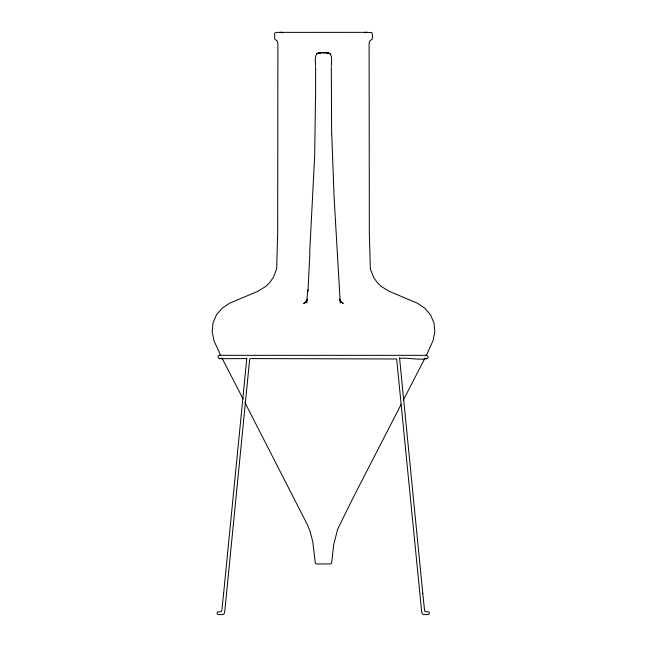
<?xml version="1.0" encoding="UTF-8"?>
<svg xmlns="http://www.w3.org/2000/svg" width="647" height="647" viewBox="0 0 647 647"><rect width="100%" height="100%" fill="white"/><g stroke="black" fill="none" stroke-linecap="round" stroke-linejoin="round"><path stroke-width="0.97" d="M315.51 66.285C315.59 59.896 313.156 50.66 323.476 52.666C333.901 50.62 331.207 59.969 331.418 66.285M315.51 97.762L314.685 155.498L309.67 252.888M246.847 358.042L223.611 593.542M307.746 289.864L306.686 302.974M307.964 291.692L309.856 253.551M223.627 593.315L221.792 610.808L221.12 611.658L217.457 611.949L216.98 613.429L217.853 614.569L222.924 614.618L224.088 613.833L224.711 611.925L249.677 359.19L250.438 358.592L396.651 358.972L421.682 611.925L422.305 613.833L423.478 614.618L428.54 614.569L429.414 613.429L428.945 611.949L425.281 611.658L424.61 610.808L422.766 593.315M307.026 300.839L307.365 299.035L305.796 302.699M399.506 358.187L399.547 357.783L422.79 593.542M425.022 358.017L403.445 399.903M426.349 355.421L432.948 340.904L434.833 331.782L433.983 322.91L430.506 314.79L424.642 308.077L417.315 303.168L389.3 291.376L381.204 286.403L377.816 283.216L373.723 277.587L370.343 268.877L369.332 233.219L369.113 44.311L369.445 41.351L372.332 38.974L372.502 34.914L371.774 32.544L366.978 32.35L276.876 32.366L274.684 33.086L274.676 38.974L277.563 41.351L277.895 44.311L277.676 233.219L276.665 268.877L273.285 277.587L269.192 283.216L265.804 286.403L257.708 291.376L229.685 303.168L222.358 308.077L216.494 314.79L213.017 322.91L212.167 331.782L214.052 340.904L220.651 355.421M401.197 404.254L353.197 497.64L337.75 528.987L333.706 544.507L331.62 563.335L330.229 563.958L317.62 563.99L316.124 563.893L315.283 563.125L312.792 541.822L310.099 531.422L307.107 524.183L244.906 402.515M220.781 358.203C218.508 360.347 216.478 355.421 219.592 355.332L426.802 355.332C435.585 362.943 400.744 356.481 399.797 358.6M306.621 301.154L303.694 303.516L306.84 301.106M364.326 32.771L366.032 32.366M317.855 53.297L316.504 53.952L320.524 52.811L328.579 53.232M426.163 355.462L426.802 355.332M320.702 52.811L318.203 53.232L320.597 52.803M326.266 52.811L330.544 53.992M364.981 32.366L366.978 32.35M246.604 358.6L219.592 358.697M280.022 32.35L282.019 32.366M280.976 32.366L282.682 32.771M426.802 358.697L425.621 358.203M219.592 355.332L220.239 355.462M341.608 302.254L343.25 303.516L340.314 301.154L341.147 302.699L339.57 299.035L339.918 300.839M243.11 399.029L221.978 358.017M340.249 302.974L334.111 197.618L331.757 134.479M331.636 134.479L331.313 67.288M315.623 67.288L315.623 97.746"/></g></svg>
